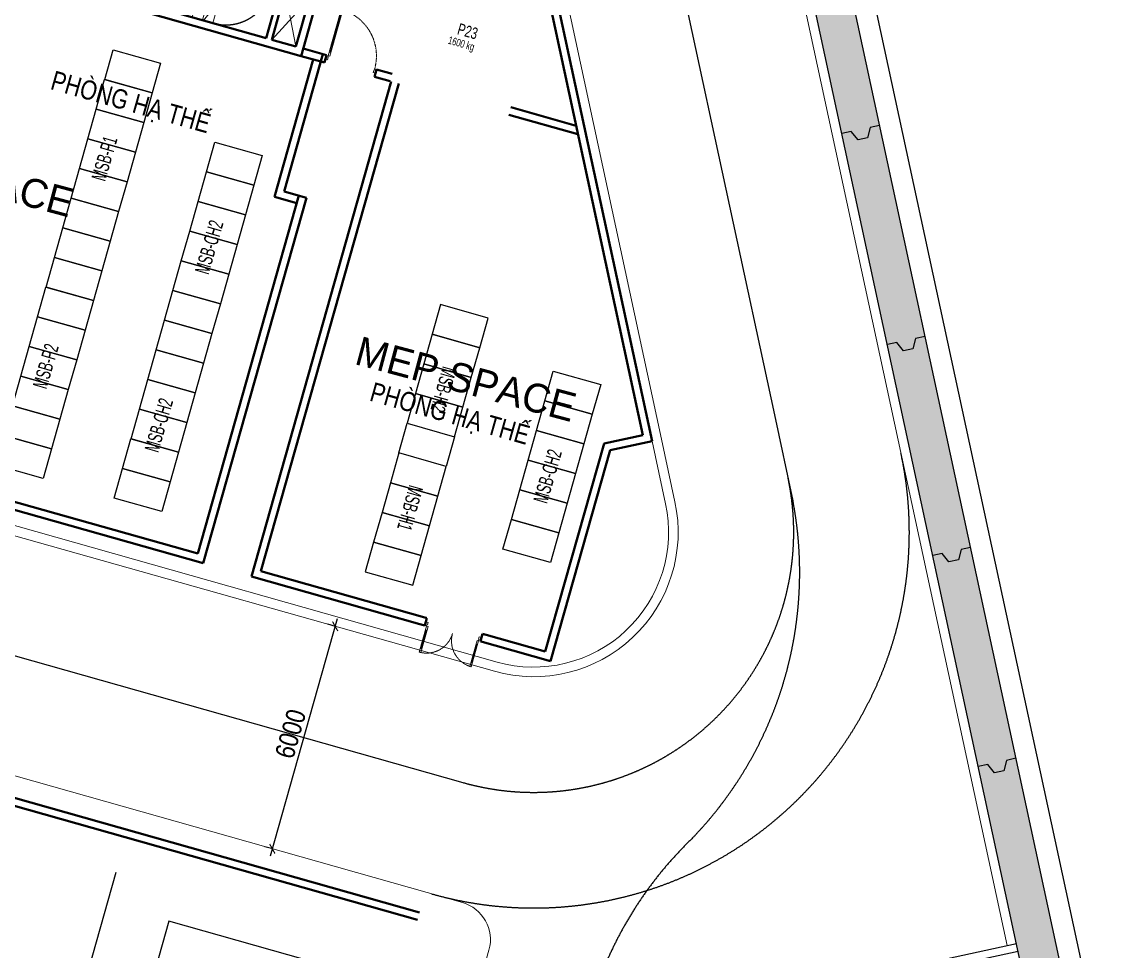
# Model space of a CAD drawing. Header units: millimetres. Extents: x -1534340 to 1713810, y -1348191 to 1114081.
# Drawn here: x 1278434 to 1306734, y -605893 to -581777 of the extents above; entities that cross this region are included whole.
import ezdxf
from ezdxf.enums import TextEntityAlignment as Align

# ---------------------------------------------------------------- set-up
doc = ezdxf.new("R2010")
doc.units = ezdxf.units.MM
doc.header["$LTSCALE"] = 100
doc.set_wipeout_variables(frame=1)
doc.header["$PDMODE"] = 32
doc.header["$PDSIZE"] = 2.5
for name, pattern in [('DASHDOT2', [0.5, 0.25, -0.125, 0, -0.125]), ('DASHED', [4.5, 3, -1.5]), ('HIDDEN', [0.375, 0.25, -0.125]), ('HIDDEN2', [0.1875, 0.125, -0.0625]), ('Xref_ST_MBDV Cot vach 30.7.2022$0$DASHDOT', [1, 0.5, -0.25, 0, -0.25])]:
    doc.linetypes.add(name, pattern=pattern)
for name, color, linetype in [('A-ELEV-13FINE', 8, 'Continuous'), ('A-FLOR-STRS', 16, 'Continuous'), ('A-FLOR-STRS-ARROW', 8, 'Continuous'), ('ccu12-Manh', 8, 'Continuous'), ('IDEA - dim', 251, 'Continuous'), ('KT-Kich thuoc', 9, 'Continuous'), ('MEP-E-P-TXT', 7, 'Continuous'), ('SPE-MEP-Electric', 46, 'Continuous'), ('Xref_NT1+NT2_MBDV Cot vach_220729$0$KT-Text', 7, 'Continuous'), ('Xref_ST_MBDV Cot vach 30.7.2022$0$Xref_ST_MBDV Cot vach 30.7.2022|Xref_ST_MBDV Cot vach 30.7.2022|Xref_ST_MBDV Cot vach 30.7.2022|Xref_ST_MBDV Cot vach 30.7.2022|A-CORE-OTLN', 2, 'Continuous'), ('Xref_ST_MBDV Cot vach 30.7.2022$0$Xref_ST_MBDV Cot vach 30.7.2022|Xref_ST_MBDV Cot vach 30.7.2022|Xref_ST_MBDV Cot vach 30.7.2022|Xref_ST_MBDV Cot vach 30.7.2022|A-WALL-PATT', 251, 'Continuous'), ('Xref_ST_MBDV Cot vach 30.7.2022$0$Xref_ST_MBDV Cot vach 30.7.2022|Xref_ST_MBDV Cot vach 30.7.2022|Xref_ST_MBDV Cot vach 30.7.2022|Xref_ST_MBDV Cot vach 30.7.2022|ccu12-Thay', 7, 'Continuous'), ('Xref_ST_MBDV Cot vach 30.7.2022$0$Xref_ST_MBDV Cot vach 30.7.2022|Xref_ST_MBDV Cot vach 30.7.2022|Xref_ST_MBDV Cot vach 30.7.2022|Xref_ST_MBDV Cot vach 30.7.2022|Site_plot line', 1, 'Xref_ST_MBDV Cot vach 30.7.2022$0$DASHDOT')]:
    doc.layers.add(name, color=color, linetype=linetype)
for name, color, linetype, lineweight in [('CUA', 37, 'Continuous', 13), ('GT NEW', 1, 'Continuous', 13), ('KT-Chu viet', 255, 'Continuous', 20), ('KT-GIAO THONG HAM', 42, 'Continuous', 13), ('KT-Net cat', 1, 'Continuous', 40), ('KT-Net manh', 251, 'Continuous', 13), ('KT-Net thay', 7, 'Continuous', 15), ('KT-TUONG', 2, 'Continuous', 13), ('SPE-MEP-HVAC', 140, 'Continuous', 0)]:
    doc.layers.add(name, color=color, linetype=linetype, lineweight=lineweight)
doc.styles.add('220126_HDN_HBA typical plan$0$211210_HDN_HBA_TYPICAL PLAN CORE OPT 1$0$HBA-Text', font='GOTHIC.TTF')
doc.styles.add('Arial', font='arial.ttf', dxfattribs={"width": 0.7})
doc.styles.add('Arial Narrow', font='ARIALN.TTF')
doc.styles.add('SPE-EN', font='arial.ttf', dxfattribs={"width": 0.7, "oblique": 10})
doc.styles.add('Xref_NT1+NT2_MBDV Cot vach_220729$0$Arial', font='arial.ttf', dxfattribs={"width": 0.7})
doc.dimstyles.new('CCU_1-300', dxfattribs={"dimscale": 200, "dimtxt": 2.5, "dimasz": 1, "dimexe": 1, "dimexo": 2, "dimgap": 0.5, "dimtad": 1, "dimdec": 0, "dimrnd": 5, "dimdsep": 46, "dimtxsty": 'Arial Narrow', "dimblk": 'ARCHTICK', "dimcen": -1, "dimdle": 1, "dimclrd": 256, "dimclre": 256, "dimclrt": 3, "dimadec": 0, "dimazin": 2, "dimtfac": 0.1, "dimtdec": 0, "dimtix": 1, "dimtmove": 2, "dimatfit": 1, "dimfxl": 1, "dimtvp": 0.833333, "dimtolj": 1, "dimtzin": 12, "dimarcsym": 0})

# ---------------------------------------------------------------- blocks, each defined once
blk = doc.blocks.new('PQQQQQ')
at = {"layer": 'IDEA - dim', "color": 1}
for p, q in [((12618, -54897), (18742, -53577)), ((12714, -55081), (18784, -53772))]:
    blk.add_line(p, q, dxfattribs=at)
blk = doc.blocks.new('A$C17453666')
at = {"layer": 'A-ELEV-13FINE'}
blk.add_lwpolyline([(-6031, -4049), (-6629, -6166), (-855, -7798), (-257, -5681)], close=True, dxfattribs=at)
at = {"layer": 'IDEA - dim'}
blk.add_lwpolyline([(-7413, -2789), (-11197, -16180)], dxfattribs=at)
at = {"layer": 'KT-Net cat'}
for p, q in [((473, -3823), (-15405, 664)), ((419, -4015), (-15460, 472))]:
    blk.add_line(p, q, dxfattribs=at)
blk = doc.blocks.new('A$C0FC618F2')
at = {"layer": 'Xref_NT1+NT2_MBDV Cot vach_220729$0$KT-Text', "style": 'Xref_NT1+NT2_MBDV Cot vach_220729$0$Arial', "oblique": 360, "width": 0.7}
blk.add_text('P23', height=300, rotation=344.2212, dxfattribs=at).set_placement((9759, 58495), align=Align.CENTER)
at = {"layer": 'Xref_NT1+NT2_MBDV Cot vach_220729$0$KT-Text', "style": 'Xref_NT1+NT2_MBDV Cot vach_220729$0$Arial', "width": 0.7}
blk.add_text('1600 kg', height=200, rotation=344, dxfattribs=at).set_placement((9608, 58226), align=Align.CENTER)
blk = doc.blocks.new('BBBBBB2')
at = {"layer": 'A-FLOR-STRS-ARROW'}
h = blk.add_hatch(color=256, dxfattribs=at)
edge = h.paths.add_edge_path(flags=0)
edge.add_arc((-38795, 141625), 100, -105.7788, 254.2212, ccw=False)
blk.add_circle((-38795, 141625), 100, dxfattribs=at)
at = {"layer": 'A-FLOR-STRS-ARROW', "linetype": 'DASHED', "ltscale": 200}
for centre, start, end in [((-42384, 142015), 73.592, 160.2691), ((-38946, 141044), 348.1733, 74.8504), ((-42493, 141630), 168.1733, 254.8504), ((-39054, 140659), 253.592, 340.2691)]:
    blk.add_arc(centre, 1200, start, end, dxfattribs=at)
at = {"layer": 'KT-Net cat'}
for p, q in [((-44221, 140664), (-43350, 143743)), ((-43974, 140802), (-43212, 143496)), ((-43350, 143743), (-36230, 141731)), ((-43212, 143496), (-36285, 141539)), ((-36285, 141539), (-36230, 141731)), ((-37099, 138652), (-44221, 140664)), ((-38007, 139116), (-43974, 140802)), ((-37613, 140511), (-38007, 139116)), ((-36843, 140294), (-37613, 140511)), ((-37509, 140326), (-37863, 139075)), ((-36884, 140150), (-37509, 140326)), ((-36884, 140150), (-37237, 138899)), ((-36651, 140240), (-37099, 138652)), ((-36843, 140294), (-36651, 140240)), ((-37863, 139075), (-37237, 138899))]:
    blk.add_line(p, q, dxfattribs=at)
at = {"layer": 'KT-Net manh', "elevation": 0}
for points in [[(-39796, 142531), (-40046, 142053), (-40181, 142066), (-39976, 141908), (-40113, 141925), (-40377, 141396)], [(-39896, 141260), (-39960, 141954), (-39556, 142463)], [(-39294, 140779), (-39230, 140085), (-39634, 139576)]]:
    blk.add_lwpolyline(points, dxfattribs=at)
at = {"layer": 'KT-Net thay'}
for p, q in [((-41865, 143116), (-42205, 141913)), ((-41596, 143040), (-41936, 141837)), ((-41326, 142964), (-41666, 141761)), ((-41057, 142887), (-41397, 141685)), ((-40788, 142811), (-41127, 141609)), ((-40518, 142735), (-40858, 141532)), ((-40249, 142659), (-40589, 141456)), ((-39979, 142583), (-40319, 141380)), ((-39710, 142507), (-40050, 141304)), ((-39440, 142431), (-39780, 141228)), ((-39171, 142354), (-39511, 141152)), ((-38901, 142278), (-39241, 141076)), ((-38632, 142202), (-38972, 140999)), ((-42287, 141624), (-42627, 140422)), ((-42017, 141548), (-42357, 140345)), ((-41748, 141472), (-42088, 140269)), ((-41478, 141396), (-41818, 140193)), ((-41209, 141320), (-41549, 140117)), ((-40940, 141244), (-41279, 140041)), ((-40670, 141168), (-41010, 139965)), ((-40401, 141091), (-40741, 139889)), ((-40131, 141015), (-40471, 139812)), ((-39862, 140939), (-40202, 139736)), ((-39592, 140863), (-39932, 139660)), ((-39323, 140787), (-39663, 139584)), ((-39053, 140711), (-39393, 139508))]:
    blk.add_line(p, q, dxfattribs=at)
at = {"layer": 'KT-Net thay', "elevation": 0}
blk.add_lwpolyline([(-38795, 141625), (-41836, 142484), (-42077, 142552), (-42654, 142715), (-43089, 141176), (-39230, 140085)], dxfattribs=at)
for points in [[(-38919, 140673), (-38837, 140961), (-42350, 141954), (-42431, 141665)], [(-38953, 140734), (-38899, 140927), (-42315, 141892), (-42369, 141700)]]:
    blk.add_lwpolyline(points, close=True, dxfattribs=at)
at = {"layer": 'SPE-MEP-HVAC', "linetype": 'HIDDEN', "ltscale": 1000, "elevation": 0}
for points in [[(-37863, 139075), (-36884, 140150)], [(-37509, 140326), (-37237, 138899)]]:
    blk.add_lwpolyline(points, dxfattribs=at)
blk = doc.blocks.new('_ARCHTICK')
at = {"color": 0, "linetype": 'ByBlock', "const_width": 0.15}
blk.add_lwpolyline([(-0.5, -0.5), (0.5, 0.5)], dxfattribs=at)
blk = doc.blocks.new('*D2531')
at = {"layer": 'Defpoints', "color": 0, "transparency": 16777216}
for p in [(1286963, -597575), (1284936, -603237), (1285331, -603348)]:
    blk.add_point(p, dxfattribs=at)
at = {"layer": 'KT-Kich thuoc', "lineweight": -2, "transparency": 16777216}
for p, q in [((1286622, -597270), (1284881, -603429)), ((1286578, -597466), (1286375, -597408)), ((1284947, -603240), (1284743, -603182))]:
    blk.add_line(p, q, dxfattribs=at)
at = {"layer": 'KT-Kich thuoc', "lineweight": -2, "transparency": 16777216, "xscale": 200, "yscale": 200, "zscale": 200}
for p, rotation in [((1286567, -597463), 74.22122039212054), ((1284936, -603237), 254.2212203921205)]:
    blk.add_blockref('_ARCHTICK', p, dxfattribs=dict(at, rotation=rotation))
at = {"layer": 'KT-Kich thuoc', "color": 3, "transparency": 16777216, "insert": (1285410, -600253), "char_height": 500, "attachment_point": 5, "rotation": 74.2212, "style": 'Arial Narrow'}
blk.add_mtext('\\A1;6000', dxfattribs=at)
blk = doc.blocks.new('Xref_ST_MBDV Cot vach 30.7.2022$0$Tuong Vay01-flat-1')
at = {"layer": 'Xref_ST_MBDV Cot vach 30.7.2022$0$Xref_ST_MBDV Cot vach 30.7.2022|Xref_ST_MBDV Cot vach 30.7.2022|Xref_ST_MBDV Cot vach 30.7.2022|Xref_ST_MBDV Cot vach 30.7.2022|A-WALL-PATT'}
h = blk.add_hatch(dxfattribs=at)
h.set_pattern_fill('ACET-2D-VATLIEU04', color=256, scale=50, pattern_type=2)
h.set_pattern_definition([(50, (-11139561.84, -1407213.45), (-225.902474, 189.5546825), [37.5, -412.5]), (355, (-11139561.84, -1407213.45), (32.127212, 367.215716), [30, -330]), (100.4514, (-11139531.95, -1407216.06), (-341.231527, -62.944187), [31.870095, -350.571056]), (46.1842, (-11139561.84, -1407113.45), (-319.180497, 306.252097), [56.25, -618.75]), (96.6356, (-11139517.37, -1407120.34), (-516.995922, -60.144022), [47.805144, -525.8565]), (351.1842, (-11139561.84, -1407113.45), (84.740774, 546.39543), [45, -495]), (21, (-11139511.84, -1407138.45), (-105.680822, 275.3079534), [37.5, -412.5]), (326, (-11139511.84, -1407138.45), (206.128805, 305.59852), [30, -330]), (71.4514, (-11139486.97, -1407155.22), (-328.963765, 110.380101), [31.870095, -350.571056]), (37.5, (-11139561.84, -1407213.45), (-78.1345294, 101.8269012), [0, -326, 0, -335, 0, -331.25]), (7.5, (-11139561.84, -1407213.45), (-23.2793464, 176.824191), [0, -191, 0, -318.5, 0, -126.25]), (327.5, (-11139673.34, -1407213.45), (71.9444175, 112.9301145), [0, -125, 0, -390, 0, -517.5000003]), (317.5, (-11139723.34, -1407213.45), (158.0205496, 172.449169), [0, -162.5, 0, -259, 0, -367.5]), (45, (-11139561.84, -1407213.45), (-150.260191, 150.260191), []), (45, (-11139561.84, -1407152.2), (-150.260191, 150.260191), [])])
h.paths.add_polyline_path([(-82665, -118500), (-81837, -121132), (-80903, -123728), (-79863, -126284), (-78720, -128795), (-77475, -131258), (-76131, -133667), (-74689, -136020), (-73153, -138312), (-71525, -140539), (-69807, -142699), (-68002, -144786), (-66114, -146798), (-64145, -148731), (-62100, -150582), (-59980, -152349), (-57790, -154027), (-55533, -155614), (-53213, -157109), (-50835, -158507), (-48401, -159807), (-45916, -161007), (-43385, -162104), (-40811, -163097), (-38198, -163985), (-35551, -164765), (-32875, -165436), (-30174, -165998), (-27451, -166448), (-24702, -166789), (-4397, -168938), (36420, -167648), (41836, -160719), (12445, -24368), (8473, -9249), (-4719, -5521), (-10557, -9947), (-34021, -27848), (-39777, -32009), (-41249, -35294), (-45787, -38574), (-49368, -38942), (-57644, -44924), (-59845, -46601), (-61969, -48362), (-64020, -50208), (-65993, -52137), (-67887, -54144), (-69696, -56226), (-71420, -58381), (-73054, -60604), (-74596, -62892), (-76043, -65242), (-77394, -67648), (-78645, -70107), (-79794, -72615), (-80841, -75168), (-81782, -77762), (-82617, -80392), (-83343, -83054), (-83961, -85743), (-84468, -88455), (-84865, -91186), (-85149, -93930), (-85321, -96684), (-85381, -99530), (-85329, -102201), (-85163, -104955), (-84886, -107701), (-84496, -110432), (-83996, -113146), (-83385, -115836)], flags=16)
h.paths.add_polyline_path([(-83625, -118781), (-82785, -121452), (-81837, -124086), (-80781, -126680), (-79621, -129228), (-78358, -131727), (-76994, -134172), (-75531, -136560), (-73973, -138886), (-72320, -141146), (-70577, -143337), (-68746, -145455), (-66829, -147497), (-64832, -149459), (-62755, -151337), (-60604, -153130), (-58382, -154833), (-56092, -156444), (-53738, -157960), (-51324, -159379), (-48854, -160699), (-46333, -161916), (-43764, -163030), (-41151, -164038), (-38500, -164938), (-35814, -165730), (-33098, -166411), (-30357, -166981), (-27595, -167438), (-24816, -167783), (-4434, -169940), (36920, -168633), (42913, -160966), (13418, -24135), (9295, -8442), (-4926, -4424), (-11163, -9151), (-34617, -27045), (-40580, -31355), (-42052, -34640), (-46156, -37607), (-49737, -37975), (-58240, -44121), (-60467, -45819), (-62623, -47605), (-64704, -49479), (-66707, -51435), (-68628, -53472), (-70465, -55586), (-72214, -57772), (-73872, -60029), (-75437, -62350), (-76905, -64734), (-78276, -67176), (-79545, -69672), (-80712, -72217), (-81774, -74808), (-82729, -77440), (-83576, -80109), (-84314, -82810), (-84940, -85539), (-85455, -88291), (-85857, -91062), (-86146, -93847), (-86321, -96642), (-86382, -99529), (-86328, -102241), (-86160, -105036), (-85879, -107821), (-85484, -110593), (-84976, -113347), (-84356, -116078)])
at = {"layer": 'Xref_ST_MBDV Cot vach 30.7.2022$0$Xref_ST_MBDV Cot vach 30.7.2022|Xref_ST_MBDV Cot vach 30.7.2022|Xref_ST_MBDV Cot vach 30.7.2022|Xref_ST_MBDV Cot vach 30.7.2022|A-CORE-OTLN', "color": 6}
for points in [[(42913, -160966), (13418, -24135), (9295, -8442), (-4926, -4424), (-11163, -9151), (-34617, -27045), (-40580, -31355), (-42052, -34640), (-46156, -37607), (-49737, -37975), (-58240, -44121), (-60467, -45819), (-62623, -47605), (-64704, -49479), (-66707, -51435), (-68628, -53472), (-70465, -55586)], [(41836, -160719), (12445, -24368), (8473, -9249), (-4719, -5521), (-10557, -9947), (-34021, -27848), (-39777, -32009), (-41249, -35294), (-45787, -38574), (-49368, -38942), (-57644, -44924), (-59845, -46601), (-61969, -48362), (-64020, -50208), (-65993, -52137), (-67887, -54144)]]:
    blk.add_lwpolyline(points, dxfattribs=at)
at = {"layer": 'Xref_ST_MBDV Cot vach 30.7.2022$0$Xref_ST_MBDV Cot vach 30.7.2022|Xref_ST_MBDV Cot vach 30.7.2022|Xref_ST_MBDV Cot vach 30.7.2022|Xref_ST_MBDV Cot vach 30.7.2022|ccu12-Thay', "ltscale": 10}
for points in [[(15188, -32347), (14944, -32399), (14874, -32670), (14630, -32723), (14455, -32505), (14211, -32557)], [(16368, -37821), (16124, -37873), (16054, -38144), (15810, -38197), (15635, -37979), (15391, -38032)], [(17548, -43295), (17304, -43348), (17234, -43619), (16990, -43671), (16815, -43453), (16571, -43506)], [(18728, -48769), (18484, -48822), (18414, -49093), (18170, -49146), (17995, -48927), (17751, -48980)]]:
    blk.add_lwpolyline(points, dxfattribs=at)
at = {"layer": 'Xref_ST_MBDV Cot vach 30.7.2022$0$Xref_ST_MBDV Cot vach 30.7.2022|Xref_ST_MBDV Cot vach 30.7.2022|Xref_ST_MBDV Cot vach 30.7.2022|Xref_ST_MBDV Cot vach 30.7.2022|Site_plot line', "ltscale": 5000}
blk.add_line((43505, -161101), (13953, -24007), dxfattribs=at)
blk = doc.blocks.new('*U1527')
blk.add_line((24, 120), (-399, 1081))
for points in [[(46, 20), (-458, 1164), (-421, 1180), (82, 36)], [(5, 112), (42, 128), (-381, 1089), (-418, 1073)], [(1276, 453), (1221, 428), (1197, 483), (1206, 487), (1190, 524), (1235, 544)], [(40, -92), (95, -67), (71, -12), (62, -16), (46, 20), (0, 0)]]:
    blk.add_lwpolyline(points, close=True)
at = {"linetype": 'HIDDEN'}
blk.add_arc((46, 20), 1250, 23.7689, 113.7689, dxfattribs=at)
blk = doc.blocks.new('*U225')
for p, q in [((674, 1376), (704, 1402)), ((1016, 1011), (689, 1389)), ((1001, 998), (1031, 1024)), ((-324, 513), (-355, 486)), ((-12, 121), (-340, 500)), ((3, 135), (-28, 108))]:
    blk.add_line(p, q)
for points in [[(1097, 949), (1066, 922), (608, 1452), (639, 1478)], [(1200, 906), (1155, 866), (1115, 912), (1123, 918), (1097, 949), (1134, 981)], [(38, 33), (68, 59), (-390, 588), (-420, 562)], [(65, -76), (111, -36), (72, 9), (64, 2), (38, 33), (0, 0)]]:
    blk.add_lwpolyline(points, close=True)
at = {"linetype": 'HIDDEN2'}
for centre, start, end in [((1097, 949), 130.8598, 220.8598), ((38, 33), 40.8598, 130.8597)]:
    blk.add_arc(centre, 700, start, end, dxfattribs=at)
blk = doc.blocks.new('A$C3E721162')
blk.add_wipeout([(0, -43), (0, 276), (1500, 276), (1500, -43)]).dxf.layer = 'KT-Kich thuoc'
at = {"layer": 'KT-Net cat'}
for p, q in [((0, 200), (0, 0)), ((1500, 200), (1500, 0))]:
    blk.add_line(p, q, dxfattribs=at)
at = {"layer": 'CUA', "rotation": 319.1402443640536}
blk.add_blockref('*U225', (0, 200), dxfattribs=at)
blk = doc.blocks.new('*U2410')
at = {"layer": 'SPE-MEP-Electric', "extrusion": (-1.71158e-07, -6.05714e-07, 1)}
blk.add_lwpolyline([(559, 507), (-211, 725), (-559, -507), (211, -725)], close=True, dxfattribs=at)
blk = doc.blocks.new('*U2411')
at = {"layer": 'SPE-MEP-Electric', "color": 0, "linetype": 'ByBlock', "lineweight": -2, "transparency": 16777216}
for p in [(-4619, 1305), (-3849, 1088), (-3079, 870), (-2310, 653), (-1540, 435), (-770, 218), (0, 0)]:
    blk.add_blockref('*U2410', p, dxfattribs=at)
blk = doc.blocks.new('*U289')
at = {"style": 'SPE-EN', "width": 0.6}
blk.add_attdef('NAMEPLATE', text='', height=312, dxfattribs=at).set_placement((-16, 0), align=Align.MIDDLE_CENTER)
blk = doc.blocks.new('*U2408')
at = {"layer": 'SPE-MEP-Electric', "extrusion": (-1.71158e-07, -6.05714e-07, 1)}
blk.add_lwpolyline([(559, 507), (-211, 725), (-559, -507), (211, -725)], close=True, dxfattribs=at)
blk = doc.blocks.new('*U2409')
at = {"layer": 'SPE-MEP-Electric', "color": 0, "linetype": 'ByBlock', "lineweight": -2, "transparency": 16777216}
for p in [(-3849, 1088), (-3079, 870), (-2310, 653), (-1540, 435), (-770, 218), (0, 0)]:
    blk.add_blockref('*U2408', p, dxfattribs=at)
blk = doc.blocks.new('*U2402')
at = {"layer": 'SPE-MEP-Electric'}
blk.add_lwpolyline([(-400, -640), (400, -640), (400, 640), (-400, 640)], close=True, dxfattribs=at)
blk = doc.blocks.new('*U2403')
at = {"layer": 'SPE-MEP-Electric', "color": 0, "linetype": 'ByBlock', "lineweight": -2, "transparency": 16777216}
for p in [(0, 0), (800, 0), (1600, 0), (2400, 0)]:
    blk.add_blockref('*U2402', p, dxfattribs=at)
blk = doc.blocks.new('*U2404')
at = {"layer": 'SPE-MEP-Electric'}
blk.add_lwpolyline([(-400, -640), (400, -640), (400, 640), (-400, 640)], close=True, dxfattribs=at)
blk = doc.blocks.new('*U2405')
at = {"layer": 'SPE-MEP-Electric', "color": 0, "linetype": 'ByBlock', "lineweight": -2, "transparency": 16777216}
for p in [(0, 0), (800, 0), (1600, 0), (2400, 0)]:
    blk.add_blockref('*U2404', p, dxfattribs=at)
blk = doc.blocks.new('3123')
at = {"layer": 'A-FLOR-STRS', "linetype": 'DASHDOT2', "ltscale": 3000}
blk.add_lwpolyline([(1264768, -573813.5), (1270501.8, -569479.7, -0.2347948), (1278593.3, -567957.2), (1288356.3, -570714.5, -0.2776683), (1294883.3, -577666.8), (1297967.4, -591974.3)], format="xyb", dxfattribs=at)
at = {"layer": 'KT-Net cat'}
for p, q in [((1285684.2, -582664.9), (1286286.4, -582835.1)), ((1285738.6, -582472.5), (1286341, -582642.7)), ((1286341, -582642.7), (1286286.4, -582835.1)), ((1287640.1, -583009.9), (1287585.5, -583202.3)), ((1287585.5, -583202.3), (1287993.8, -583317.6)), ((1287640.1, -583009.9), (1288048.1, -583125.2)), ((1291127.7, -583995.4), (1292821.4, -584473.9)), ((1291073.2, -584187.8), (1292869.1, -584695.3))]:
    blk.add_line(p, q, dxfattribs=at)
at = {"layer": 'CUA', "rotation": 320.448827452168}
blk.add_blockref('*U1527', (1286339.5, -582647.4), dxfattribs=at)
at = {"layer": 'KT-Net cat'}
blk.add_blockref('BBBBBB2', (1322783.6, -721316.6), dxfattribs=at)
blk.add_blockref('PQQQQQ', (1285508.2, -552119.2))
at = {"layer": 'A-FLOR-STRS', "linetype": 'DASHDOT2', "ltscale": 3000}
blk.add_line((1297967.4, -591974.3), (1298448.5, -594206.1), dxfattribs=at)
for centre, radius, start, end in [((1288699, -596064.4), 9925, 316.02328, 10.7916), ((1302735.1, -610131.3), 9950.4, 133.85391, 171.17783)]:
    blk.add_arc(centre, radius, start, end, dxfattribs=at)
at = {"layer": 'GT NEW', "color": 31}
blk.add_line((1295140.6, -594284.2), (1294790.3, -592659.1), dxfattribs=at)
at = {"layer": 'KT-GIAO THONG HAM'}
for p, q in [((1297817.1, -577039.7), (1304005.5, -605749.2)), ((1295034.7, -592606.4), (1291950.7, -578298.9)), ((1295385, -594231.5), (1295034.7, -592606.4)), ((1298125.4, -607016.7), (1304249.9, -605696.5))]:
    blk.add_line(p, q, dxfattribs=at)
at = {"layer": 'KT-Net cat'}
for p, q in [((1292153.5, -581375.6), (1294552.7, -592505.7)), ((1292371.4, -581437.2), (1294790.3, -592659.1)), ((1286245.6, -582615.8), (1285242.2, -586178.2)), ((1285998.9, -582753.9), (1284995.5, -586316.3)), ((1284995.5, -586316.3), (1285573, -586479.5)), ((1285242.2, -586178.2), (1285819.7, -586341.4)), ((1294552.7, -592505.7), (1293545.4, -592722.9)), ((1292020.3, -598120.3), (1293545.4, -592722.9)), ((1292158.4, -598367.2), (1293705.2, -592893)), ((1294790.3, -592659.1), (1293705.2, -592893))]:
    blk.add_line(p, q, dxfattribs=at)
at = {"layer": 'KT-TUONG'}
blk.add_blockref('A$C17453666', (1288284, -601065.3), dxfattribs=at)
at = {"layer": 'Defpoints', "style": '220126_HDN_HBA typical plan$0$211210_HDN_HBA_TYPICAL PLAN CORE OPT 1$0$HBA-Text'}
blk.add_text('MEP SPACE', height=750, rotation=345, dxfattribs=at).set_placement((1273999, -585339.6, 0))
at = {"layer": 'A-FLOR-STRS', "linetype": 'DASHDOT2', "ltscale": 3000}
blk.add_line((1262417.5, -593756.2), (1289883.8, -601517.4), dxfattribs=at)
blk.add_arc((1291719.2, -595021.7), 6750, 254.22122, 12.16426, dxfattribs=at)
at = {"layer": 'GT NEW', "color": 31}
for p, q in [((1294790.3, -592659.1), (1291706.3, -578351.6)), ((1263714.5, -590745.4), (1290767.5, -598389.8))]:
    blk.add_line(p, q, dxfattribs=at)
blk.add_arc((1291719.2, -595021.7), 3500, 254.22122, 12.16426, dxfattribs=at)
at = {"layer": 'IDEA - dim', "linetype": 'DASHED', "ltscale": 100}
blk.add_arc((1291719.2, -595021.7), 9750, 254.22122, 12.16426, dxfattribs=at)
at = {"layer": 'KT-GIAO THONG HAM'}
for p, q in [((1263646.5, -590986), (1290699.5, -598630.4)), ((1262015, -596759.9), (1289868.9, -604630.6)), ((1282307, -635069.1), (1290559.3, -605864.9))]:
    blk.add_line(p, q, dxfattribs=at)
for centre, radius, start, end in [((1291719.2, -595021.7), 3750, 254.22122, 12.16426), ((1289597, -605592.9), 1000, 344.22122, 74.22122)]:
    blk.add_arc(centre, radius, start, end, dxfattribs=at)
at = {"layer": 'KT-Net cat'}
for p, q in [((1288022.7, -583325.8), (1284392.3, -596173.8)), ((1288215.2, -583380.2), (1284639.4, -596034.7)), ((1285627.2, -586287), (1283003.1, -595573.6)), ((1285819.7, -586341.4), (1283141.2, -595820.3)), ((1283141.2, -595820.3), (1262373.2, -589970.5)), ((1283003.1, -595573.6), (1262619.9, -589832.2)), ((1292158.4, -598367.2), (1284394.3, -596173.3)), ((1292020.3, -598120.3), (1284639.4, -596034.7))]:
    blk.add_line(p, q, dxfattribs=at)
at = {"layer": 'SPE-MEP-Electric', "extrusion": (7.47559e-05, -4.64e-05, 1), "elevation": -112.4}
blk.add_lwpolyline([(1288218.7, -592964.8), (1288437, -592193.7), (1289667.8, -592542.1), (1289449.5, -593313.1)], close=True, dxfattribs=at)
blk.add_blockref('Xref_ST_MBDV Cot vach 30.7.2022$0$Tuong Vay01-flat-1', (1285508.2, -552119.2))
at = {"layer": 'Defpoints'}
blk.add_blockref('A$C0FC618F2', (1280207.3, -640661.1), dxfattribs=at)
at = {"layer": 'SPE-MEP-Electric', "extrusion": (-1.21178e-07, 3.35864e-08, 1), "xscale": -1, "rotation": 58.44242154769425}
blk.add_blockref('*U2411', (1280004.1, -587679.7, -0.2), dxfattribs=at)
at = {"layer": 'SPE-MEP-Electric', "extrusion": (-8.16356e-07, 2.30679e-07, 1), "xscale": -1, "rotation": 58.44244202307075}
blk.add_blockref('*U2409', (1281557.2, -593923.9, -1.2), dxfattribs=at)
at = {"layer": 'SPE-MEP-Electric', "extrusion": (7.42212e-05, -4.72723e-05, 1), "rotation": 74.25681534756751}
blk.add_blockref('*U2405', (1289158.8, -591984.3, 123.6), dxfattribs=at)
at = {"layer": 'KT-Kich thuoc'}
dim = blk.add_linear_dim(base=(1284935.7, -603236.6), p1=(1286963, -597574.6), p2=(1285331.5, -603348.5), angle=74.22122, dimstyle='CCU_1-300', dxfattribs=at)
dim.commit()
dim.dimension.update_dxf_attribs({"geometry": '*D2531', "text_midpoint": (1285409.6, -600253.1)})
at = {"layer": 'KT-Kich thuoc', "rotation": 164.2212265879982}
blk.add_blockref('A$C3E721162', (1290389.4, -597660), dxfattribs=at)
at = {"layer": 'MEP-E-P-TXT', "extrusion": (-0.009649, 0.00399, 0.999945)}
ref = blk.add_blockref('*U289', (1280513.3, -585287.7, -14689.7), dxfattribs=dict(at, xscale=-1.200000000000017, yscale=1.200000000000024, zscale=1.200000000000007, rotation=73.79335117727683))
ref.add_attrib('NAMEPLATE', 'MSB-P1', dxfattribs={"layer": '0', "extrusion": (-0.009649, 0.00399, 0.999945), "height": 375, "rotation": 73.79335, "style": 'SPE-EN', "width": 0.6}).set_placement((1280518.8, -585268.9, -14689.7), align=Align.MIDDLE_CENTER)
at = {"layer": 'MEP-E-P-TXT', "extrusion": (-0.000266431, 0.000540434, 1)}
ref = blk.add_blockref('*U289', (1289374.7, -591335.2, -662.6), dxfattribs=dict(at, xscale=1.200000000000014, yscale=1.200000000000014, zscale=1.200000000000014, rotation=254.2568175299236))
ref.add_attrib('NAMEPLATE', 'MSB-H2', dxfattribs={"layer": '0', "extrusion": (-0.000266431, 0.000540434, 1), "height": 375, "rotation": 254.25682, "style": 'SPE-EN', "width": 0.6}).set_placement((1289380, -591316.3, -662.6), align=Align.MIDDLE_CENTER)
at = {"layer": 'MEP-E-P-TXT', "extrusion": (-0.00965, 0.00399, 0.999945)}
ref = blk.add_blockref('*U289', (1281925.9, -592207.2, -14734.9), dxfattribs=dict(at, xscale=-1.200000000000008, yscale=1.200000000000007, zscale=1.200000000000005, rotation=73.79337176083074))
ref.add_attrib('NAMEPLATE', 'MSB-CH2', dxfattribs={"layer": '0', "extrusion": (-0.00965, 0.00399, 0.999945), "height": 375, "rotation": 73.79337, "style": 'SPE-EN', "width": 0.6}).set_placement((1281931.4, -592188.4, -14734.9), align=Align.MIDDLE_CENTER)
at = {"layer": 'SPE-MEP-Electric', "extrusion": (-8.16356e-07, 2.30679e-07, 1), "xscale": -1, "rotation": 58.44244202307075}
for p in [(1282862.5, -589304.7, -1.2), (1291646.8, -595249.5, -1.2)]:
    blk.add_blockref('*U2409', p, dxfattribs=at)
at = {"layer": 'SPE-MEP-Electric', "extrusion": (-1.21178e-07, 3.35864e-08, 1), "xscale": -1, "rotation": 58.44242154769425}
blk.add_blockref('*U2411', (1278481.3, -593068.7, -0.2), dxfattribs=at)
at = {"layer": 'SPE-MEP-Electric', "extrusion": (7.42212e-05, -4.72723e-05, 1), "rotation": 74.25681534756751}
blk.add_blockref('*U2403', (1288073.5, -595834.2, 123.8), dxfattribs=at)
at = {"layer": 'Defpoints', "style": '220126_HDN_HBA typical plan$0$211210_HDN_HBA_TYPICAL PLAN CORE OPT 1$0$HBA-Text'}
blk.add_text('MEP SPACE', height=750, rotation=345, dxfattribs=at).set_placement((1287038.5, -590651.3, 0))
at = {"layer": 'KT-Chu viet', "extrusion": (-0.000347159, 0.000211113, 1), "style": 'Arial', "width": 0.8}
blk.add_text('PHÒNG HẠ THẾ', height=500, rotation=344.2213, dxfattribs=at).set_placement((1279149.2, -583517, -567.3))
at = {"layer": 'MEP-E-P-TXT', "extrusion": (-0.00965, 0.00399, 0.999945)}
ref = blk.add_blockref('*U289', (1283231.1, -587588.1, -14729), dxfattribs=dict(at, xscale=-1.200000000000008, yscale=1.200000000000008, zscale=1.200000000000005, rotation=73.79337176083074))
ref.add_attrib('NAMEPLATE', 'MSB-CH2', dxfattribs={"layer": '0', "extrusion": (-0.00965, 0.00399, 0.999945), "height": 375, "rotation": 73.79337, "style": 'SPE-EN', "width": 0.6}).set_placement((1283236.6, -587569.3, -14729), align=Align.MIDDLE_CENTER)
at = {"layer": 'MEP-E-P-TXT', "extrusion": (-0.009649, 0.00399, 0.999945)}
ref = blk.add_blockref('*U289', (1278990.6, -590676.7, -14696.5), dxfattribs=dict(at, xscale=-1.200000000000017, yscale=1.200000000000024, zscale=1.200000000000007, rotation=73.79335117727683))
ref.add_attrib('NAMEPLATE', 'MSB-P2', dxfattribs={"layer": '0', "extrusion": (-0.009649, 0.00399, 0.999945), "height": 375, "rotation": 73.79335, "style": 'SPE-EN', "width": 0.6}).set_placement((1278996.1, -590657.9, -14696.5), align=Align.MIDDLE_CENTER)
at = {"layer": 'MEP-E-P-TXT', "extrusion": (-0.00965, 0.00399, 0.999945)}
ref = blk.add_blockref('*U289', (1292015.1, -593532.4, -14837.5), dxfattribs=dict(at, xscale=-1.200000000000008, yscale=1.200000000000009, zscale=1.200000000000005, rotation=73.79337176083074))
ref.add_attrib('NAMEPLATE', 'MSB-CH2', dxfattribs={"layer": '0', "extrusion": (-0.00965, 0.00399, 0.999945), "height": 375, "rotation": 73.79337, "style": 'SPE-EN', "width": 0.6}).set_placement((1292020.5, -593513.6, -14837.5), align=Align.MIDDLE_CENTER)
at = {"layer": 'MEP-E-P-TXT', "extrusion": (-0.000266431, 0.000540434, 1)}
ref = blk.add_blockref('*U289', (1288506.5, -594415.1, -664), dxfattribs=dict(at, xscale=1.200000000000014, yscale=1.200000000000014, zscale=1.200000000000014, rotation=254.2568175299236))
ref.add_attrib('NAMEPLATE', 'MSB-H1', dxfattribs={"layer": '0', "extrusion": (-0.000266431, 0.000540434, 1), "height": 375, "rotation": 254.25682, "style": 'SPE-EN', "width": 0.6}).set_placement((1288511.8, -594396.3, -664), align=Align.MIDDLE_CENTER)
at = {"layer": 'KT-Chu viet', "extrusion": (-0.000347159, 0.000211113, 1), "style": 'Arial', "width": 0.8}
blk.add_text('PHÒNG HẠ THẾ', height=500, rotation=344.2213, dxfattribs=at).set_placement((1287433.2, -591600, -571.8))

msp = doc.modelspace()

# ---------------------------------------------------------------- block references
at = {"layer": 'ccu12-Manh'}
msp.add_blockref('3123', (0, 0), dxfattribs=at)

doc.saveas('drawing.dxf')
